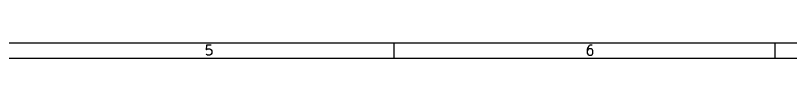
# Model space of a CAD drawing. Extents: x -3.5 to 12.2, y -7.4 to 3.5.
# Drawn here: x 4.345 to 8.346, y 3.465 to 3.543 of the extents above; entities that cross this region are included whole.
import ezdxf

# ---------------------------------------------------------------- set-up
doc = ezdxf.new("R2010")
doc.units = 0
doc.header["$MEASUREMENT"] = 0
doc.layers.add('BLACK', color=7, linetype='CONTINUOUS')

msp = doc.modelspace()

# ---------------------------------------------------------------- linework, layer by layer
at = {"layer": 'BLACK', "linetype": 'CONTINUOUS'}
for p, q in [((-3.5433, 3.5433), (12.2043, 3.5433)), ((5.331, 3.5317), (5.3286, 3.5074)), ((5.3554, 3.5317), (5.331, 3.5317)), ((6.2992, 3.4646), (6.2992, 3.5433)), ((7.3044, 3.5269), (7.2995, 3.5196)), ((7.3068, 3.5293), (7.3044, 3.5269)), ((7.3117, 3.5317), (7.3068, 3.5293)), ((7.3215, 3.5317), (7.3117, 3.5317)), ((8.2677, 3.4646), (8.2677, 3.5433)), ((5.3286, 3.5074), (5.331, 3.5098)), ((5.331, 3.483), (5.3286, 3.4854)), ((5.331, 3.5098), (5.3359, 3.5123)), ((5.3359, 3.4806), (5.331, 3.483)), ((5.3359, 3.5123), (5.3481, 3.5123)), ((5.3481, 3.5123), (5.353, 3.5098)), ((5.353, 3.483), (5.3481, 3.4806)), ((5.353, 3.5098), (5.3554, 3.5074)), ((5.3554, 3.4854), (5.353, 3.483)), ((5.3554, 3.5074), (5.3578, 3.5025)), ((5.3578, 3.4903), (5.3554, 3.4854)), ((5.3578, 3.5025), (5.3578, 3.4903)), ((7.2995, 3.5196), (7.2971, 3.5098)), ((7.2971, 3.5098), (7.2971, 3.4903)), ((7.2995, 3.5074), (7.2971, 3.5025)), ((7.2971, 3.4903), (7.2995, 3.4854)), ((7.302, 3.5098), (7.2995, 3.5074)), ((7.2995, 3.4854), (7.302, 3.483)), ((7.3068, 3.5123), (7.302, 3.5098)), ((7.302, 3.483), (7.3068, 3.4806)), ((7.3166, 3.5123), (7.3068, 3.5123)), ((7.3215, 3.5098), (7.3166, 3.5123)), ((7.3166, 3.4806), (7.3215, 3.483)), ((7.3239, 3.5074), (7.3215, 3.5098)), ((7.3215, 3.483), (7.3239, 3.4854)), ((7.3263, 3.5025), (7.3239, 3.5074)), ((7.3239, 3.4854), (7.3263, 3.4903)), ((7.3263, 3.4903), (7.3263, 3.5025)), ((-3.4646, 3.4646), (12.1256, 3.4646)), ((5.3481, 3.4806), (5.3359, 3.4806)), ((7.3068, 3.4806), (7.3166, 3.4806))]:
    msp.add_line(p, q, dxfattribs=at)

doc.saveas('drawing.dxf')
